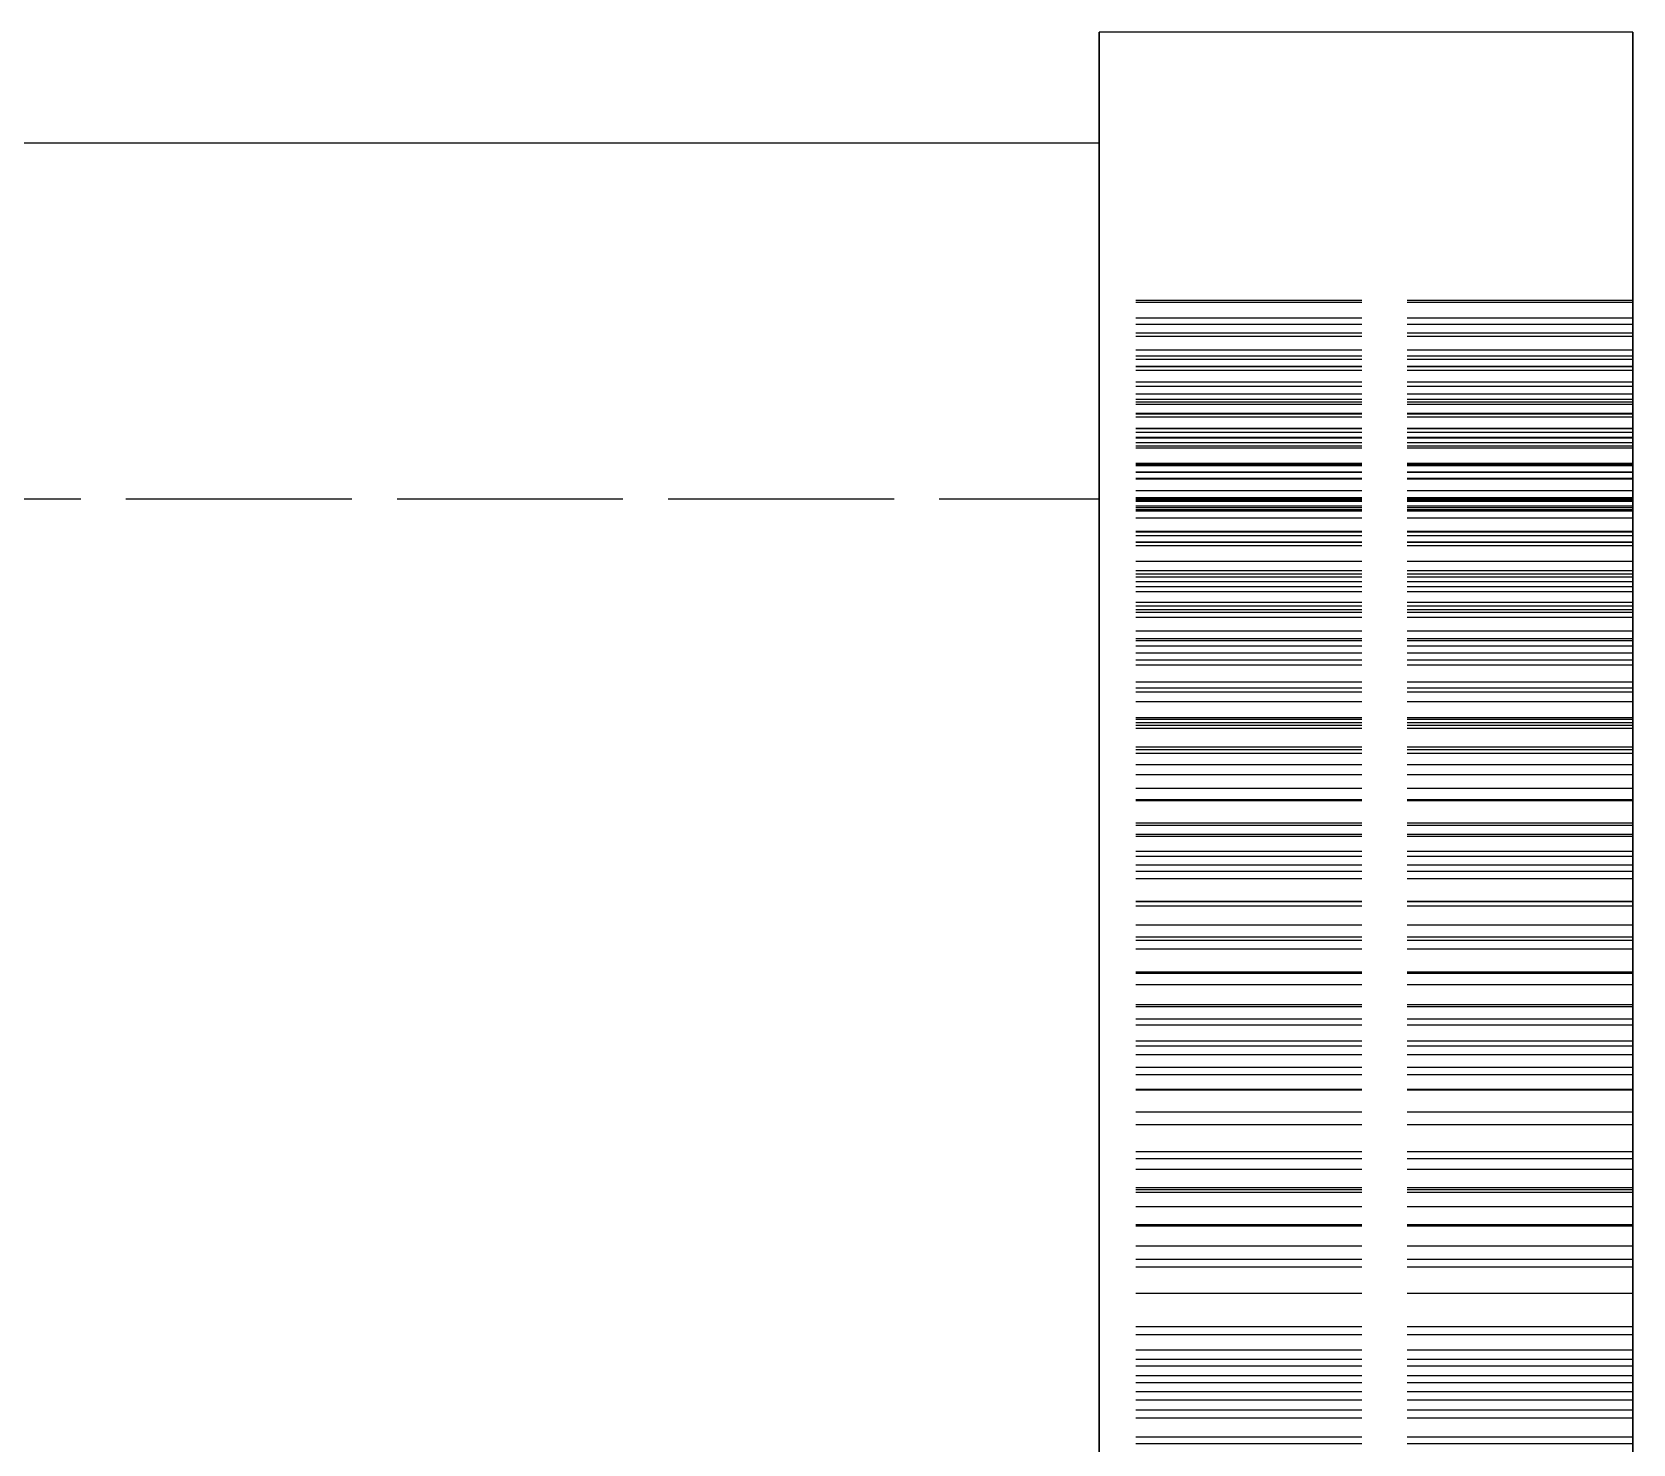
# Model space of a CAD drawing. Header units: millimetres. Extents: x -13 to 272, y -50 to 160.
# Drawn here: x 131.38 to 140.38, y 33.08 to 41.02 of the extents above; entities that cross this region are included whole.
import ezdxf

# ---------------------------------------------------------------- set-up
doc = ezdxf.new("R2010")
doc.units = ezdxf.units.MM
doc.linetypes.add('DASHED', pattern=[1.524, 1.27, -0.254])
doc.layers.add('HIDDEN', color=8, linetype='DASHED')
doc.layers.add('VISIBLE', color=7, linetype='CONTINUOUS')

msp = doc.modelspace()

# ---------------------------------------------------------------- linework, layer by layer
at = {"layer": 'HIDDEN'}
for points in [[(137.375, 41.02), (137.375, 40.23825), (137.375, 39.45651), (137.375, 38.67476), (137.375, 37.89302), (137.375, 37.11127), (137.375, 36.32952), (137.375, 35.54778), (137.375, 34.76603), (137.375, 33.98429), (137.375, 33.20254), (137.375, 32.42079), (137.375, 31.63905), (137.375, 30.8573), (137.375, 30.07556), (137.375, 29.29381), (137.375, 28.51206), (137.375, 27.73032), (137.375, 26.94857), (137.375, 26.16683), (137.375, 25.38508), (137.375, 24.60333)], [(140.375, 41.02), (140.375, 40.23825), (140.375, 39.45651), (140.375, 38.67476), (140.375, 37.89302), (140.375, 37.11127), (140.375, 36.32952), (140.375, 35.54778), (140.375, 34.76603), (140.375, 33.98429), (140.375, 33.20254), (140.375, 32.42079), (140.375, 31.63905), (140.375, 30.8573), (140.375, 30.07556), (140.375, 29.29381), (140.375, 28.51206), (140.375, 27.73032), (140.375, 26.94857), (140.375, 26.16683), (140.375, 25.38508), (140.375, 24.60333)], [(137.375, 32.77595), (137.375, 33.1569), (137.375, 33.53786), (137.375, 33.91881), (137.375, 34.29976), (137.375, 34.68071), (137.375, 35.06167), (137.375, 35.44262), (137.375, 35.82357), (137.375, 36.20452), (137.375, 36.58548), (137.375, 36.96643), (137.375, 37.34738), (137.375, 37.72833), (137.375, 38.10929), (137.375, 38.49024), (137.375, 38.87119), (137.375, 39.25214), (137.375, 39.6331), (137.375, 40.01405), (137.375, 40.395)], [(137.375, 40.395), (137.375, 39.6331), (137.375, 38.87119), (137.375, 38.10929), (137.375, 37.34738), (137.375, 36.58548), (137.375, 35.82357), (137.375, 35.06167), (137.375, 34.29976), (137.375, 33.53786), (137.375, 32.77595), (137.375, 32.01405), (137.375, 31.25214), (137.375, 30.49024), (137.375, 29.72833), (137.375, 28.96643), (137.375, 28.20452), (137.375, 27.44262), (137.375, 26.68071), (137.375, 25.91881), (137.375, 25.1569)], [(137.375, 39.49923), (137.375, 39.51131)], [(137.375, 39.51131), (137.375, 39.32595)], [(137.375, 39.32595), (137.375, 39.51131)], [(137.375, 39.51131), (137.375, 39.49923)], [(140.375, 39.51131), (137.375, 39.51131)], [(140.375, 39.51131), (137.375, 39.51131)], [(140.375, 39.49923), (140.375, 39.51131)], [(140.375, 39.51131), (140.375, 39.32595)], [(140.375, 39.32595), (140.375, 39.51131)], [(140.375, 39.51131), (140.375, 39.49923)], [(137.375, 39.30834), (137.375, 39.49923)], [(137.375, 39.49923), (137.375, 39.30834)], [(140.375, 39.49923), (137.375, 39.49923)], [(140.375, 39.49923), (137.375, 39.49923)], [(140.375, 39.30834), (140.375, 39.49923)], [(140.375, 39.49923), (140.375, 39.30834)], [(137.375, 39.37459), (137.375, 39.41076)], [(137.375, 39.41076), (137.375, 39.23184)], [(137.375, 39.23184), (137.375, 39.41076)], [(137.375, 39.41076), (137.375, 39.37459)], [(140.375, 39.41076), (137.375, 39.41076)], [(140.375, 39.41076), (137.375, 39.41076)], [(137.375, 39.17909), (137.375, 39.37459)], [(137.375, 39.37459), (137.375, 39.17909)], [(140.375, 39.37459), (137.375, 39.37459)], [(140.375, 39.37459), (137.375, 39.37459)], [(140.375, 39.37459), (140.375, 39.41076)], [(140.375, 39.41076), (140.375, 39.23184)], [(140.375, 39.23184), (140.375, 39.41076)], [(140.375, 39.41076), (140.375, 39.37459)], [(140.375, 39.17909), (140.375, 39.37459)], [(140.375, 39.37459), (140.375, 39.17909)], [(137.375, 39.32595), (137.375, 39.1402)], [(137.375, 39.1402), (137.375, 39.32595)], [(140.375, 39.32595), (137.375, 39.32595)], [(140.375, 39.32595), (137.375, 39.32595)], [(137.375, 39.1174), (137.375, 39.30834)], [(137.375, 39.30834), (137.375, 39.1174)], [(140.375, 39.30834), (137.375, 39.30834)], [(140.375, 39.30834), (137.375, 39.30834)], [(140.375, 39.32595), (140.375, 39.1402)], [(140.375, 39.1402), (140.375, 39.32595)], [(140.375, 39.1174), (140.375, 39.30834)], [(140.375, 39.30834), (140.375, 39.1174)], [(137.375, 39.23184), (137.375, 39.05218)], [(137.375, 39.05218), (137.375, 39.23184)], [(140.375, 39.23184), (137.375, 39.23184)], [(140.375, 39.23184), (137.375, 39.23184)], [(137.375, 39.13799), (137.375, 39.19809)], [(137.375, 39.19809), (137.375, 39.02647)], [(137.375, 39.02647), (137.375, 39.19809)], [(137.375, 39.19809), (137.375, 39.13799)], [(140.375, 39.19809), (137.375, 39.19809)], [(140.375, 39.19809), (137.375, 39.19809)], [(137.375, 38.9839), (137.375, 39.17909)], [(137.375, 39.17909), (137.375, 38.9839)], [(140.375, 39.17909), (137.375, 39.17909)], [(140.375, 39.17909), (137.375, 39.17909)], [(140.375, 39.23184), (140.375, 39.05218)], [(140.375, 39.05218), (140.375, 39.23184)], [(140.375, 39.13799), (140.375, 39.19809)], [(140.375, 39.19809), (140.375, 39.02647)], [(140.375, 39.02647), (140.375, 39.19809)], [(140.375, 39.19809), (140.375, 39.13799)], [(140.375, 38.9839), (140.375, 39.17909)], [(140.375, 39.17909), (140.375, 38.9839)], [(137.375, 39.1402), (137.375, 38.9541)], [(137.375, 38.9541), (137.375, 39.1402)], [(140.375, 39.1402), (137.375, 39.1402)], [(140.375, 39.1402), (137.375, 39.1402)], [(137.375, 38.93885), (137.375, 39.13799)], [(137.375, 39.13799), (137.375, 38.93885)], [(140.375, 39.13799), (137.375, 39.13799)], [(140.375, 39.13799), (137.375, 39.13799)], [(137.375, 38.92647), (137.375, 39.1174)], [(137.375, 39.1174), (137.375, 38.92647)], [(140.375, 39.1174), (137.375, 39.1174)], [(140.375, 39.1174), (137.375, 39.1174)], [(140.375, 39.1402), (140.375, 38.9541)], [(140.375, 38.9541), (140.375, 39.1402)], [(140.375, 38.93885), (140.375, 39.13799)], [(140.375, 39.13799), (140.375, 38.93885)], [(140.375, 38.92647), (140.375, 39.1174)], [(140.375, 39.1174), (140.375, 38.92647)], [(137.375, 39.05218), (137.375, 38.87182)], [(137.375, 38.87182), (137.375, 39.05218)], [(140.375, 39.05218), (137.375, 39.05218)], [(140.375, 39.05218), (137.375, 39.05218)], [(137.375, 39.02647), (137.375, 38.85378)], [(137.375, 38.85378), (137.375, 39.02647)], [(140.375, 39.02647), (137.375, 39.02647)], [(140.375, 39.02647), (137.375, 39.02647)], [(137.375, 38.78908), (137.375, 38.9839)], [(137.375, 38.9839), (137.375, 38.78908)], [(140.375, 38.9839), (137.375, 38.9839)], [(140.375, 38.9839), (137.375, 38.9839)], [(140.375, 39.05218), (140.375, 38.87182)], [(140.375, 38.87182), (140.375, 39.05218)], [(140.375, 39.02647), (140.375, 38.85378)], [(140.375, 38.85378), (140.375, 39.02647)], [(140.375, 38.78908), (140.375, 38.9839)], [(140.375, 38.9839), (140.375, 38.78908)], [(137.375, 38.9541), (137.375, 38.76769)], [(137.375, 38.76769), (137.375, 38.9541)], [(140.375, 38.9541), (137.375, 38.9541)], [(140.375, 38.9541), (137.375, 38.9541)], [(137.375, 38.74035), (137.375, 38.93885)], [(137.375, 38.93885), (137.375, 38.74035)], [(140.375, 38.93885), (137.375, 38.93885)], [(140.375, 38.93885), (137.375, 38.93885)], [(137.375, 38.73561), (137.375, 38.92647)], [(137.375, 38.92647), (137.375, 38.73561)], [(140.375, 38.92647), (137.375, 38.92647)], [(140.375, 38.92647), (137.375, 38.92647)], [(140.375, 38.9541), (140.375, 38.76769)], [(140.375, 38.76769), (140.375, 38.9541)], [(140.375, 38.74035), (140.375, 38.93885)], [(140.375, 38.93885), (140.375, 38.74035)], [(140.375, 38.73561), (140.375, 38.92647)], [(140.375, 38.92647), (140.375, 38.73561)], [(137.375, 38.79059), (137.375, 38.87433)], [(137.375, 38.87433), (137.375, 38.71085)], [(137.375, 38.71085), (137.375, 38.87433)], [(137.375, 38.87433), (137.375, 38.79059)], [(140.375, 38.87433), (137.375, 38.87433)], [(140.375, 38.87433), (137.375, 38.87433)], [(137.375, 38.87182), (137.375, 38.69078)], [(137.375, 38.69078), (137.375, 38.87182)], [(140.375, 38.87182), (137.375, 38.87182)], [(140.375, 38.87182), (137.375, 38.87182)], [(137.375, 38.85378), (137.375, 38.68003)], [(137.375, 38.68003), (137.375, 38.85378)], [(140.375, 38.85378), (137.375, 38.85378)], [(140.375, 38.85378), (137.375, 38.85378)], [(137.375, 38.58877), (137.375, 38.79059)], [(137.375, 38.79059), (137.375, 38.58877)], [(140.375, 38.79059), (137.375, 38.79059)], [(140.375, 38.79059), (137.375, 38.79059)], [(140.375, 38.79059), (140.375, 38.87433)], [(140.375, 38.87433), (140.375, 38.71085)], [(140.375, 38.71085), (140.375, 38.87433)], [(140.375, 38.87433), (140.375, 38.79059)], [(140.375, 38.87182), (140.375, 38.69078)], [(140.375, 38.69078), (140.375, 38.87182)], [(140.375, 38.85378), (140.375, 38.68003)], [(140.375, 38.68003), (140.375, 38.85378)], [(140.375, 38.58877), (140.375, 38.79059)], [(140.375, 38.79059), (140.375, 38.58877)], [(137.375, 38.59469), (137.375, 38.78908)], [(137.375, 38.78908), (137.375, 38.59469)], [(140.375, 38.78908), (137.375, 38.78908)], [(140.375, 38.78908), (137.375, 38.78908)], [(137.375, 38.76769), (137.375, 38.58102)], [(137.375, 38.58102), (137.375, 38.76769)], [(140.375, 38.76769), (137.375, 38.76769)], [(140.375, 38.76769), (137.375, 38.76769)], [(137.375, 38.54258), (137.375, 38.74035)], [(137.375, 38.74035), (137.375, 38.54258)], [(140.375, 38.74035), (137.375, 38.74035)], [(140.375, 38.74035), (137.375, 38.74035)], [(137.375, 38.54487), (137.375, 38.73561)], [(137.375, 38.73561), (137.375, 38.54487)], [(140.375, 38.73561), (137.375, 38.73561)], [(140.375, 38.73561), (137.375, 38.73561)], [(137.375, 38.71085), (137.375, 38.54597)], [(137.375, 38.54597), (137.375, 38.71085)], [(140.375, 38.71085), (137.375, 38.71085)], [(140.375, 38.71085), (137.375, 38.71085)], [(140.375, 38.59469), (140.375, 38.78908)], [(140.375, 38.78908), (140.375, 38.59469)], [(140.375, 38.76769), (140.375, 38.58102)], [(140.375, 38.58102), (140.375, 38.76769)], [(140.375, 38.54258), (140.375, 38.74035)], [(140.375, 38.74035), (140.375, 38.54258)], [(140.375, 38.54487), (140.375, 38.73561)], [(140.375, 38.73561), (140.375, 38.54487)], [(140.375, 38.71085), (140.375, 38.54597)], [(140.375, 38.54597), (140.375, 38.71085)], [(137.375, 38.69078), (137.375, 38.50907)], [(137.375, 38.50907), (137.375, 38.69078)], [(140.375, 38.69078), (137.375, 38.69078)], [(140.375, 38.69078), (137.375, 38.69078)], [(137.375, 38.68003), (137.375, 38.50524)], [(137.375, 38.50524), (137.375, 38.68003)], [(140.375, 38.68003), (137.375, 38.68003)], [(140.375, 38.68003), (137.375, 38.68003)], [(140.375, 38.69078), (140.375, 38.50907)], [(140.375, 38.50907), (140.375, 38.69078)], [(140.375, 38.68003), (140.375, 38.50524)], [(140.375, 38.50524), (140.375, 38.68003)], [(137.375, 38.40082), (137.375, 38.59469)], [(137.375, 38.59469), (137.375, 38.40082)], [(140.375, 38.59469), (137.375, 38.59469)], [(140.375, 38.59469), (137.375, 38.59469)], [(137.375, 38.38794), (137.375, 38.58877)], [(137.375, 38.58877), (137.375, 38.38794)], [(140.375, 38.58877), (137.375, 38.58877)], [(140.375, 38.58877), (137.375, 38.58877)], [(137.375, 38.58102), (137.375, 38.39411)], [(137.375, 38.39411), (137.375, 38.58102)], [(140.375, 38.58102), (137.375, 38.58102)], [(140.375, 38.58102), (137.375, 38.58102)], [(137.375, 38.54597), (137.375, 38.37968)], [(137.375, 38.37968), (137.375, 38.54597)], [(140.375, 38.54597), (137.375, 38.54597)], [(140.375, 38.54597), (137.375, 38.54597)], [(137.375, 38.35432), (137.375, 38.54487)], [(137.375, 38.54487), (137.375, 38.35432)], [(140.375, 38.54487), (137.375, 38.54487)], [(140.375, 38.54487), (137.375, 38.54487)], [(137.375, 38.34561), (137.375, 38.54258)], [(137.375, 38.54258), (137.375, 38.34561)], [(140.375, 38.54258), (137.375, 38.54258)], [(140.375, 38.54258), (137.375, 38.54258)], [(140.375, 38.40082), (140.375, 38.59469)], [(140.375, 38.59469), (140.375, 38.40082)], [(140.375, 38.38794), (140.375, 38.58877)], [(140.375, 38.58877), (140.375, 38.38794)], [(140.375, 38.58102), (140.375, 38.39411)], [(140.375, 38.39411), (140.375, 38.58102)], [(140.375, 38.54597), (140.375, 38.37968)], [(140.375, 38.37968), (140.375, 38.54597)], [(140.375, 38.35432), (140.375, 38.54487)], [(140.375, 38.54487), (140.375, 38.35432)], [(140.375, 38.34561), (140.375, 38.54258)], [(140.375, 38.54258), (140.375, 38.34561)], [(137.375, 38.50907), (137.375, 38.32672)], [(137.375, 38.32672), (137.375, 38.50907)], [(140.375, 38.50907), (137.375, 38.50907)], [(140.375, 38.50907), (137.375, 38.50907)], [(137.375, 38.50524), (137.375, 38.32939)], [(137.375, 38.32939), (137.375, 38.50524)], [(140.375, 38.50524), (137.375, 38.50524)], [(140.375, 38.50524), (137.375, 38.50524)], [(137.375, 38.33409), (137.375, 38.44104)], [(137.375, 38.44104), (137.375, 38.2865)], [(137.375, 38.2865), (137.375, 38.44104)], [(137.375, 38.44104), (137.375, 38.33409)], [(140.375, 38.44104), (137.375, 38.44104)], [(140.375, 38.44104), (137.375, 38.44104)], [(140.375, 38.50907), (140.375, 38.32672)], [(140.375, 38.32672), (140.375, 38.50907)], [(140.375, 38.50524), (140.375, 38.32939)], [(140.375, 38.32939), (140.375, 38.50524)], [(140.375, 38.33409), (140.375, 38.44104)], [(140.375, 38.44104), (140.375, 38.2865)], [(140.375, 38.2865), (140.375, 38.44104)], [(140.375, 38.44104), (140.375, 38.33409)], [(98.375, 38.395), (137.375, 38.395)], [(137.375, 38.20755), (137.375, 38.40082)], [(137.375, 38.40082), (137.375, 38.20755)], [(140.375, 38.40082), (137.375, 38.40082)], [(140.375, 38.40082), (137.375, 38.40082)], [(137.375, 32.8077), (137.375, 33.1569), (137.375, 33.50611), (137.375, 33.85532), (137.375, 34.20452), (137.375, 34.55373), (137.375, 34.90294), (137.375, 35.25214), (137.375, 35.60135), (137.375, 35.95056), (137.375, 36.29976), (137.375, 36.64897), (137.375, 36.99817), (137.375, 37.34738), (137.375, 37.69659), (137.375, 38.04579), (137.375, 38.395)], [(137.375, 38.395), (137.375, 37.69659), (137.375, 36.99817), (137.375, 36.29976), (137.375, 35.60135), (137.375, 34.90294), (137.375, 34.20452), (137.375, 33.50611), (137.375, 32.8077), (137.375, 32.10929), (137.375, 31.41087), (137.375, 30.71246), (137.375, 30.01405), (137.375, 29.31563), (137.375, 28.61722), (137.375, 27.91881), (137.375, 27.2204), (137.375, 26.52198), (137.375, 25.82357), (137.375, 25.12516)], [(140.375, 38.39411), (137.375, 38.39411)], [(140.375, 38.39411), (137.375, 38.39411)], [(137.375, 38.18818), (137.375, 38.38794)], [(137.375, 38.38794), (137.375, 38.18818)], [(140.375, 38.38794), (137.375, 38.38794)], [(140.375, 38.38794), (137.375, 38.38794)], [(137.375, 38.37968), (137.375, 38.21198)], [(137.375, 38.21198), (137.375, 38.37968)], [(140.375, 38.37968), (137.375, 38.37968)], [(140.375, 38.37968), (137.375, 38.37968)], [(137.375, 38.32672), (137.375, 38.35432)], [(137.375, 38.35432), (137.375, 38.32672)], [(140.375, 38.35432), (137.375, 38.35432)], [(140.375, 38.35432), (137.375, 38.35432)], [(137.375, 38.14955), (137.375, 38.34561)], [(137.375, 38.34561), (137.375, 38.14955)], [(140.375, 38.34561), (137.375, 38.34561)], [(140.375, 38.34561), (137.375, 38.34561)], [(140.375, 38.20755), (140.375, 38.40082)], [(140.375, 38.40082), (140.375, 38.20755)], [(140.375, 38.18818), (140.375, 38.38794)], [(140.375, 38.38794), (140.375, 38.18818)], [(140.375, 38.37968), (140.375, 38.21198)], [(140.375, 38.21198), (140.375, 38.37968)], [(140.375, 38.32672), (140.375, 38.35432)], [(140.375, 38.35432), (140.375, 38.32672)], [(140.375, 38.14955), (140.375, 38.34561)], [(140.375, 38.34561), (140.375, 38.14955)], [(137.375, 38.13057), (137.375, 38.33409)], [(137.375, 38.33409), (137.375, 38.13057)], [(140.375, 38.33409), (137.375, 38.33409)], [(140.375, 38.33409), (137.375, 38.33409)], [(137.375, 38.32939), (137.375, 38.15248)], [(137.375, 38.15248), (137.375, 38.32939)], [(140.375, 38.32939), (137.375, 38.32939)], [(140.375, 38.32939), (137.375, 38.32939)], [(140.375, 38.32672), (137.375, 38.32672)], [(140.375, 38.32672), (137.375, 38.32672)], [(137.375, 38.2865), (137.375, 38.13023)], [(137.375, 38.13023), (137.375, 38.2865)], [(140.375, 38.2865), (137.375, 38.2865)], [(140.375, 38.2865), (137.375, 38.2865)], [(140.375, 38.13057), (140.375, 38.33409)], [(140.375, 38.33409), (140.375, 38.13057)], [(140.375, 38.32939), (140.375, 38.15248)], [(140.375, 38.15248), (140.375, 38.32939)], [(140.375, 38.2865), (140.375, 38.13023)], [(140.375, 38.13023), (140.375, 38.2865)], [(137.375, 38.21198), (137.375, 38.04284)], [(137.375, 38.04284), (137.375, 38.21198)], [(140.375, 38.21198), (137.375, 38.21198)], [(140.375, 38.21198), (137.375, 38.21198)], [(137.375, 38.15248), (137.375, 38.20755)], [(137.375, 38.20755), (137.375, 38.15248)], [(140.375, 38.20755), (137.375, 38.20755)], [(140.375, 38.20755), (137.375, 38.20755)], [(137.375, 37.98959), (137.375, 38.18818)], [(137.375, 38.18818), (137.375, 37.98959)], [(140.375, 38.18818), (137.375, 38.18818)], [(140.375, 38.18818), (137.375, 38.18818)], [(140.375, 38.21198), (140.375, 38.04284)], [(140.375, 38.04284), (140.375, 38.21198)], [(140.375, 38.15248), (140.375, 38.20755)], [(140.375, 38.20755), (140.375, 38.15248)], [(140.375, 37.98959), (140.375, 38.18818)], [(140.375, 38.18818), (140.375, 37.98959)], [(140.375, 38.15248), (137.375, 38.15248)], [(140.375, 38.15248), (137.375, 38.15248)], [(137.375, 37.95452), (137.375, 38.14955)], [(137.375, 38.14955), (137.375, 37.95452)], [(140.375, 38.14955), (137.375, 38.14955)], [(140.375, 38.14955), (137.375, 38.14955)], [(137.375, 37.92838), (137.375, 38.13057)], [(137.375, 38.13057), (137.375, 37.92838)], [(140.375, 38.13057), (137.375, 38.13057)], [(140.375, 38.13057), (137.375, 38.13057)], [(137.375, 38.13023), (137.375, 37.97222)], [(137.375, 37.97222), (137.375, 38.13023)], [(140.375, 38.13023), (137.375, 38.13023)], [(140.375, 38.13023), (137.375, 38.13023)], [(140.375, 37.95452), (140.375, 38.14955)], [(140.375, 38.14955), (140.375, 37.95452)], [(140.375, 37.92838), (140.375, 38.13057)], [(140.375, 38.13057), (140.375, 37.92838)], [(140.375, 38.13023), (140.375, 37.97222)], [(140.375, 37.97222), (140.375, 38.13023)], [(137.375, 38.04284), (137.375, 37.87224)], [(137.375, 37.87224), (137.375, 38.04284)], [(140.375, 38.04284), (137.375, 38.04284)], [(140.375, 38.04284), (137.375, 38.04284)], [(137.375, 37.7923), (137.375, 37.98959)], [(137.375, 37.98959), (137.375, 37.7923)], [(140.375, 37.98959), (137.375, 37.98959)], [(140.375, 37.98959), (137.375, 37.98959)], [(140.375, 38.04284), (140.375, 37.87224)], [(140.375, 37.87224), (140.375, 38.04284)], [(140.375, 37.7923), (140.375, 37.98959)], [(140.375, 37.98959), (140.375, 37.7923)], [(137.375, 37.97222), (137.375, 37.81243)], [(137.375, 37.81243), (137.375, 37.97222)], [(140.375, 37.97222), (137.375, 37.97222)], [(140.375, 37.97222), (137.375, 37.97222)], [(137.375, 37.87224), (137.375, 37.95452)], [(137.375, 37.95452), (137.375, 37.87224)], [(140.375, 37.95452), (137.375, 37.95452)], [(140.375, 37.95452), (137.375, 37.95452)], [(137.375, 37.7276), (137.375, 37.92838)], [(137.375, 37.92838), (137.375, 37.7276)], [(140.375, 37.92838), (137.375, 37.92838)], [(140.375, 37.92838), (137.375, 37.92838)], [(137.375, 37.7707), (137.375, 37.90035)], [(137.375, 37.90035), (137.375, 37.75551)], [(137.375, 37.75551), (137.375, 37.90035)], [(137.375, 37.90035), (137.375, 37.7707)], [(140.375, 37.90035), (137.375, 37.90035)], [(140.375, 37.90035), (137.375, 37.90035)], [(140.375, 37.97222), (140.375, 37.81243)], [(140.375, 37.81243), (140.375, 37.97222)], [(140.375, 37.87224), (140.375, 37.95452)], [(140.375, 37.95452), (140.375, 37.87224)], [(140.375, 37.7276), (140.375, 37.92838)], [(140.375, 37.92838), (140.375, 37.7276)], [(140.375, 37.7707), (140.375, 37.90035)], [(140.375, 37.90035), (140.375, 37.75551)], [(140.375, 37.75551), (140.375, 37.90035)], [(140.375, 37.90035), (140.375, 37.7707)], [(140.375, 37.87224), (137.375, 37.87224)], [(140.375, 37.87224), (137.375, 37.87224)], [(137.375, 37.81243), (137.375, 37.65083)], [(137.375, 37.65083), (137.375, 37.81243)], [(140.375, 37.81243), (137.375, 37.81243)], [(140.375, 37.81243), (137.375, 37.81243)], [(140.375, 37.81243), (140.375, 37.65083)], [(140.375, 37.65083), (140.375, 37.81243)], [(137.375, 37.59644), (137.375, 37.7923)], [(137.375, 37.7923), (137.375, 37.59644)], [(140.375, 37.7923), (137.375, 37.7923)], [(140.375, 37.7923), (137.375, 37.7923)], [(137.375, 37.56648), (137.375, 37.7707)], [(137.375, 37.7707), (137.375, 37.56648)], [(140.375, 37.7707), (137.375, 37.7707)], [(140.375, 37.7707), (137.375, 37.7707)], [(137.375, 37.75551), (137.375, 37.60861)], [(137.375, 37.60861), (137.375, 37.75551)], [(140.375, 37.75551), (137.375, 37.75551)], [(140.375, 37.75551), (137.375, 37.75551)], [(137.375, 37.52837), (137.375, 37.7276)], [(137.375, 37.7276), (137.375, 37.52837)], [(140.375, 37.7276), (137.375, 37.7276)], [(140.375, 37.7276), (137.375, 37.7276)], [(140.375, 37.59644), (140.375, 37.7923)], [(140.375, 37.7923), (140.375, 37.59644)], [(140.375, 37.56648), (140.375, 37.7707)], [(140.375, 37.7707), (140.375, 37.56648)], [(140.375, 37.75551), (140.375, 37.60861)], [(140.375, 37.60861), (140.375, 37.75551)], [(140.375, 37.52837), (140.375, 37.7276)], [(140.375, 37.7276), (140.375, 37.52837)], [(137.375, 37.65083), (137.375, 37.48736)], [(137.375, 37.48736), (137.375, 37.65083)], [(140.375, 37.65083), (137.375, 37.65083)], [(140.375, 37.65083), (137.375, 37.65083)], [(140.375, 37.65083), (140.375, 37.48736)], [(140.375, 37.48736), (140.375, 37.65083)], [(137.375, 37.60861), (137.375, 37.45963)], [(137.375, 37.45963), (137.375, 37.60861)], [(140.375, 37.60861), (137.375, 37.60861)], [(140.375, 37.60861), (137.375, 37.60861)], [(137.375, 37.48736), (137.375, 37.59644)], [(137.375, 37.59644), (137.375, 37.48736)], [(140.375, 37.59644), (137.375, 37.59644)], [(140.375, 37.59644), (137.375, 37.59644)], [(137.375, 37.36391), (137.375, 37.56648)], [(137.375, 37.56648), (137.375, 37.36391)], [(140.375, 37.56648), (137.375, 37.56648)], [(140.375, 37.56648), (137.375, 37.56648)], [(140.375, 37.60861), (140.375, 37.45963)], [(140.375, 37.45963), (140.375, 37.60861)], [(140.375, 37.48736), (140.375, 37.59644)], [(140.375, 37.59644), (140.375, 37.48736)], [(140.375, 37.36391), (140.375, 37.56648)], [(140.375, 37.56648), (140.375, 37.36391)], [(137.375, 37.3308), (137.375, 37.52837)], [(137.375, 37.52837), (137.375, 37.3308)], [(140.375, 37.52837), (137.375, 37.52837)], [(140.375, 37.52837), (137.375, 37.52837)], [(140.375, 37.48736), (137.375, 37.48736)], [(140.375, 37.48736), (137.375, 37.48736)], [(137.375, 37.45963), (137.375, 37.30854)], [(137.375, 37.30854), (137.375, 37.45963)], [(140.375, 37.45963), (137.375, 37.45963)], [(140.375, 37.45963), (137.375, 37.45963)], [(140.375, 37.3308), (140.375, 37.52837)], [(140.375, 37.52837), (140.375, 37.3308)], [(140.375, 37.45963), (140.375, 37.30854)], [(140.375, 37.30854), (140.375, 37.45963)], [(137.375, 37.1631), (137.375, 37.36391)], [(137.375, 37.36391), (137.375, 37.1631)], [(140.375, 37.36391), (137.375, 37.36391)], [(140.375, 37.36391), (137.375, 37.36391)], [(140.375, 37.1631), (140.375, 37.36391)], [(140.375, 37.36391), (140.375, 37.1631)], [(137.375, 37.13508), (137.375, 37.3308)], [(137.375, 37.3308), (137.375, 37.13508)], [(140.375, 37.3308), (137.375, 37.3308)], [(140.375, 37.3308), (137.375, 37.3308)], [(137.375, 37.30854), (137.375, 37.15527)], [(137.375, 37.15527), (137.375, 37.30854)], [(140.375, 37.30854), (137.375, 37.30854)], [(140.375, 37.30854), (137.375, 37.30854)], [(140.375, 37.13508), (140.375, 37.3308)], [(140.375, 37.3308), (140.375, 37.13508)], [(140.375, 37.30854), (140.375, 37.15527)], [(140.375, 37.15527), (140.375, 37.30854)], [(137.375, 37.10317), (137.375, 37.25489)], [(137.375, 37.25489), (137.375, 37.12044)], [(137.375, 37.12044), (137.375, 37.25489)], [(137.375, 37.25489), (137.375, 37.10317)], [(140.375, 37.25489), (137.375, 37.25489)], [(140.375, 37.25489), (137.375, 37.25489)], [(140.375, 37.10317), (140.375, 37.25489)], [(140.375, 37.25489), (140.375, 37.12044)], [(140.375, 37.12044), (140.375, 37.25489)], [(140.375, 37.25489), (140.375, 37.10317)], [(137.375, 36.96418), (137.375, 37.1631)], [(137.375, 37.1631), (137.375, 36.96418)], [(140.375, 37.1631), (137.375, 37.1631)], [(140.375, 37.1631), (137.375, 37.1631)], [(137.375, 37.15527), (137.375, 36.99973)], [(137.375, 36.99973), (137.375, 37.15527)], [(140.375, 37.15527), (137.375, 37.15527)], [(140.375, 37.15527), (137.375, 37.15527)], [(137.375, 36.99973), (137.375, 37.13508)], [(137.375, 37.13508), (137.375, 36.99973)], [(140.375, 37.13508), (137.375, 37.13508)], [(140.375, 37.13508), (137.375, 37.13508)], [(137.375, 37.12044), (137.375, 36.98363)], [(137.375, 36.98363), (137.375, 37.12044)], [(140.375, 37.12044), (137.375, 37.12044)], [(140.375, 37.12044), (137.375, 37.12044)], [(137.375, 36.89924), (137.375, 37.10317)], [(137.375, 37.10317), (137.375, 36.89924)], [(140.375, 37.10317), (137.375, 37.10317)], [(140.375, 37.10317), (137.375, 37.10317)], [(140.375, 36.96418), (140.375, 37.1631)], [(140.375, 37.1631), (140.375, 36.96418)], [(140.375, 37.15527), (140.375, 36.99973)], [(140.375, 36.99973), (140.375, 37.15527)], [(140.375, 36.99973), (140.375, 37.13508)], [(140.375, 37.13508), (140.375, 36.99973)], [(140.375, 37.12044), (140.375, 36.98363)], [(140.375, 36.98363), (140.375, 37.12044)], [(140.375, 36.89924), (140.375, 37.10317)], [(140.375, 37.10317), (140.375, 36.89924)], [(140.375, 36.99973), (137.375, 36.99973)], [(140.375, 36.99973), (137.375, 36.99973)], [(137.375, 36.98363), (137.375, 36.84442)], [(137.375, 36.84442), (137.375, 36.98363)], [(140.375, 36.98363), (137.375, 36.98363)], [(140.375, 36.98363), (137.375, 36.98363)], [(137.375, 36.76731), (137.375, 36.96418)], [(137.375, 36.96418), (137.375, 36.76731)], [(140.375, 36.96418), (137.375, 36.96418)], [(140.375, 36.96418), (137.375, 36.96418)], [(140.375, 36.98363), (140.375, 36.84442)], [(140.375, 36.84442), (140.375, 36.98363)], [(140.375, 36.76731), (140.375, 36.96418)], [(140.375, 36.96418), (140.375, 36.76731)], [(137.375, 36.69728), (137.375, 36.89924)], [(137.375, 36.89924), (137.375, 36.69728)], [(140.375, 36.89924), (137.375, 36.89924)], [(140.375, 36.89924), (137.375, 36.89924)], [(137.375, 36.84442), (137.375, 36.70276)], [(137.375, 36.70276), (137.375, 36.84442)], [(140.375, 36.84442), (137.375, 36.84442)], [(140.375, 36.84442), (137.375, 36.84442)], [(140.375, 36.69728), (140.375, 36.89924)], [(140.375, 36.89924), (140.375, 36.69728)], [(140.375, 36.84442), (140.375, 36.70276)], [(140.375, 36.70276), (140.375, 36.84442)], [(137.375, 36.57267), (137.375, 36.76731)], [(137.375, 36.76731), (137.375, 36.57267)], [(140.375, 36.76731), (137.375, 36.76731)], [(140.375, 36.76731), (137.375, 36.76731)], [(140.375, 36.57267), (140.375, 36.76731)], [(140.375, 36.76731), (140.375, 36.57267)], [(137.375, 36.70276), (137.375, 36.55856)], [(137.375, 36.55856), (137.375, 36.70276)], [(140.375, 36.70276), (137.375, 36.70276)], [(140.375, 36.70276), (137.375, 36.70276)], [(137.375, 36.49742), (137.375, 36.69728)], [(137.375, 36.69728), (137.375, 36.49742)], [(140.375, 36.69728), (137.375, 36.69728)], [(140.375, 36.69728), (137.375, 36.69728)], [(140.375, 36.70276), (140.375, 36.55856)], [(140.375, 36.55856), (140.375, 36.70276)], [(140.375, 36.49742), (140.375, 36.69728)], [(140.375, 36.69728), (140.375, 36.49742)], [(137.375, 36.41171), (137.375, 36.57267)], [(137.375, 36.57267), (137.375, 36.41171)], [(140.375, 36.57267), (137.375, 36.57267)], [(140.375, 36.57267), (137.375, 36.57267)], [(137.375, 36.55856), (137.375, 36.41171)], [(137.375, 36.41171), (137.375, 36.55856)], [(140.375, 36.55856), (137.375, 36.55856)], [(140.375, 36.55856), (137.375, 36.55856)], [(140.375, 36.41171), (140.375, 36.57267)], [(140.375, 36.57267), (140.375, 36.41171)], [(140.375, 36.55856), (140.375, 36.41171)], [(140.375, 36.41171), (140.375, 36.55856)], [(137.375, 36.33475), (137.375, 36.50781)], [(137.375, 36.50781), (137.375, 36.38441)], [(137.375, 36.38441), (137.375, 36.50781)], [(137.375, 36.50781), (137.375, 36.33475)], [(140.375, 36.50781), (137.375, 36.50781)], [(140.375, 36.50781), (137.375, 36.50781)], [(137.375, 36.29979), (137.375, 36.49742)], [(137.375, 36.49742), (137.375, 36.29979)], [(140.375, 36.49742), (137.375, 36.49742)], [(140.375, 36.49742), (137.375, 36.49742)], [(140.375, 36.33475), (140.375, 36.50781)], [(140.375, 36.50781), (140.375, 36.38441)], [(140.375, 36.38441), (140.375, 36.50781)], [(140.375, 36.50781), (140.375, 36.33475)], [(140.375, 36.29979), (140.375, 36.49742)], [(140.375, 36.49742), (140.375, 36.29979)], [(140.375, 36.41171), (137.375, 36.41171)], [(140.375, 36.41171), (137.375, 36.41171)], [(137.375, 36.38441), (137.375, 36.25835)], [(137.375, 36.25835), (137.375, 36.38441)], [(140.375, 36.38441), (137.375, 36.38441)], [(140.375, 36.38441), (137.375, 36.38441)], [(140.375, 36.38441), (140.375, 36.25835)], [(140.375, 36.25835), (140.375, 36.38441)], [(137.375, 36.1321), (137.375, 36.33475)], [(137.375, 36.33475), (137.375, 36.1321)], [(140.375, 36.33475), (137.375, 36.33475)], [(140.375, 36.33475), (137.375, 36.33475)], [(137.375, 36.10456), (137.375, 36.29979)], [(137.375, 36.29979), (137.375, 36.10456)], [(140.375, 36.29979), (137.375, 36.29979)], [(140.375, 36.29979), (137.375, 36.29979)], [(140.375, 36.1321), (140.375, 36.33475)], [(140.375, 36.33475), (140.375, 36.1321)], [(140.375, 36.10456), (140.375, 36.29979)], [(140.375, 36.29979), (140.375, 36.10456)], [(137.375, 36.25835), (137.375, 36.12959)], [(137.375, 36.12959), (137.375, 36.25835)], [(140.375, 36.25835), (137.375, 36.25835)], [(140.375, 36.25835), (137.375, 36.25835)], [(140.375, 36.25835), (140.375, 36.12959)], [(140.375, 36.12959), (140.375, 36.25835)], [(137.375, 35.93174), (137.375, 36.1321)], [(137.375, 36.1321), (137.375, 35.93174)], [(140.375, 36.1321), (137.375, 36.1321)], [(140.375, 36.1321), (137.375, 36.1321)], [(137.375, 36.12959), (137.375, 35.99804)], [(137.375, 35.99804), (137.375, 36.12959)], [(140.375, 36.12959), (137.375, 36.12959)], [(140.375, 36.12959), (137.375, 36.12959)], [(137.375, 35.91195), (137.375, 36.10456)], [(137.375, 36.10456), (137.375, 35.91195)], [(140.375, 36.10456), (137.375, 36.10456)], [(140.375, 36.10456), (137.375, 36.10456)], [(140.375, 35.93174), (140.375, 36.1321)], [(140.375, 36.1321), (140.375, 35.93174)], [(140.375, 36.12959), (140.375, 35.99804)], [(140.375, 35.99804), (140.375, 36.12959)], [(140.375, 35.91195), (140.375, 36.10456)], [(140.375, 36.10456), (140.375, 35.91195)], [(137.375, 35.99804), (137.375, 35.86361)], [(137.375, 35.86361), (137.375, 35.99804)], [(140.375, 35.99804), (137.375, 35.99804)], [(140.375, 35.99804), (137.375, 35.99804)], [(137.375, 35.7338), (137.375, 35.93174)], [(137.375, 35.93174), (137.375, 35.7338)], [(140.375, 35.93174), (137.375, 35.93174)], [(140.375, 35.93174), (137.375, 35.93174)], [(137.375, 35.72617), (137.375, 35.91195)], [(137.375, 35.91195), (137.375, 35.72617)], [(140.375, 35.91195), (137.375, 35.91195)], [(140.375, 35.91195), (137.375, 35.91195)], [(140.375, 35.99804), (140.375, 35.86361)], [(140.375, 35.86361), (140.375, 35.99804)], [(140.375, 35.7338), (140.375, 35.93174)], [(140.375, 35.93174), (140.375, 35.7338)], [(140.375, 35.72617), (140.375, 35.91195)], [(140.375, 35.91195), (140.375, 35.72617)], [(137.375, 35.86361), (137.375, 35.72617)], [(137.375, 35.72617), (137.375, 35.86361)], [(140.375, 35.86361), (137.375, 35.86361)], [(140.375, 35.86361), (137.375, 35.86361)], [(140.375, 35.86361), (140.375, 35.72617)], [(140.375, 35.72617), (140.375, 35.86361)], [(137.375, 35.53842), (137.375, 35.7338)], [(137.375, 35.7338), (137.375, 35.53842)], [(140.375, 35.7338), (137.375, 35.7338)], [(140.375, 35.7338), (137.375, 35.7338)], [(140.375, 35.53842), (140.375, 35.7338)], [(140.375, 35.7338), (140.375, 35.53842)], [(140.375, 35.72617), (137.375, 35.72617)], [(140.375, 35.72617), (137.375, 35.72617)], [(137.375, 35.46918), (137.375, 35.66273)], [(137.375, 35.66273), (137.375, 35.55098)], [(137.375, 35.55098), (137.375, 35.66273)], [(137.375, 35.66273), (137.375, 35.46918)], [(140.375, 35.66273), (137.375, 35.66273)], [(140.375, 35.66273), (137.375, 35.66273)], [(140.375, 35.46918), (140.375, 35.66273)], [(140.375, 35.66273), (140.375, 35.55098)], [(140.375, 35.55098), (140.375, 35.66273)], [(140.375, 35.66273), (140.375, 35.46918)], [(137.375, 35.55098), (137.375, 35.4363)], [(137.375, 35.4363), (137.375, 35.55098)], [(140.375, 35.55098), (137.375, 35.55098)], [(140.375, 35.55098), (137.375, 35.55098)], [(140.375, 35.55098), (140.375, 35.4363)], [(140.375, 35.4363), (140.375, 35.55098)], [(137.375, 35.3458), (137.375, 35.53842)], [(137.375, 35.53842), (137.375, 35.3458)], [(140.375, 35.53842), (137.375, 35.53842)], [(140.375, 35.53842), (137.375, 35.53842)], [(137.375, 35.26881), (137.375, 35.46918)], [(137.375, 35.46918), (137.375, 35.26881)], [(140.375, 35.46918), (137.375, 35.46918)], [(140.375, 35.46918), (137.375, 35.46918)], [(140.375, 35.3458), (140.375, 35.53842)], [(140.375, 35.53842), (140.375, 35.3458)], [(140.375, 35.26881), (140.375, 35.46918)], [(140.375, 35.46918), (140.375, 35.26881)], [(137.375, 35.4363), (137.375, 35.31861)], [(137.375, 35.31861), (137.375, 35.4363)], [(140.375, 35.4363), (137.375, 35.4363)], [(140.375, 35.4363), (137.375, 35.4363)], [(140.375, 35.4363), (140.375, 35.31861)], [(140.375, 35.31861), (140.375, 35.4363)], [(137.375, 35.15616), (137.375, 35.3458)], [(137.375, 35.3458), (137.375, 35.15616)], [(140.375, 35.3458), (137.375, 35.3458)], [(140.375, 35.3458), (137.375, 35.3458)], [(137.375, 35.31861), (137.375, 35.19782)], [(137.375, 35.19782), (137.375, 35.31861)], [(140.375, 35.31861), (137.375, 35.31861)], [(140.375, 35.31861), (137.375, 35.31861)], [(140.375, 35.15616), (140.375, 35.3458)], [(140.375, 35.3458), (140.375, 35.15616)], [(140.375, 35.31861), (140.375, 35.19782)], [(140.375, 35.19782), (140.375, 35.31861)], [(137.375, 35.07102), (137.375, 35.26881)], [(137.375, 35.26881), (137.375, 35.07102)], [(140.375, 35.26881), (137.375, 35.26881)], [(140.375, 35.26881), (137.375, 35.26881)], [(137.375, 35.19782), (137.375, 35.07382)], [(137.375, 35.07382), (137.375, 35.19782)], [(140.375, 35.19782), (137.375, 35.19782)], [(140.375, 35.19782), (137.375, 35.19782)], [(140.375, 35.07102), (140.375, 35.26881)], [(140.375, 35.26881), (140.375, 35.07102)], [(140.375, 35.19782), (140.375, 35.07382)], [(140.375, 35.07382), (140.375, 35.19782)], [(137.375, 34.94645), (137.375, 35.15616)], [(137.375, 35.15616), (137.375, 34.94645)], [(140.375, 35.15616), (137.375, 35.15616)], [(140.375, 35.15616), (137.375, 35.15616)], [(140.375, 34.94645), (140.375, 35.15616)], [(140.375, 35.15616), (140.375, 34.94645)], [(137.375, 35.07382), (137.375, 34.94645)], [(137.375, 34.94645), (137.375, 35.07382)], [(140.375, 35.07382), (137.375, 35.07382)], [(140.375, 35.07382), (137.375, 35.07382)], [(137.375, 34.87596), (137.375, 35.07102)], [(137.375, 35.07102), (137.375, 34.87596)], [(140.375, 35.07102), (137.375, 35.07102)], [(140.375, 35.07102), (137.375, 35.07102)], [(140.375, 35.07382), (140.375, 34.94645)], [(140.375, 34.94645), (140.375, 35.07382)], [(140.375, 34.87596), (140.375, 35.07102)], [(140.375, 35.07102), (140.375, 34.87596)], [(140.375, 34.94645), (137.375, 34.94645)], [(140.375, 34.94645), (137.375, 34.94645)], [(137.375, 34.68378), (137.375, 34.87596)], [(137.375, 34.87596), (137.375, 34.68378)], [(140.375, 34.87596), (137.375, 34.87596)], [(140.375, 34.87596), (137.375, 34.87596)], [(140.375, 34.68378), (140.375, 34.87596)], [(140.375, 34.87596), (140.375, 34.68378)], [(137.375, 34.51069), (137.375, 34.72378)], [(137.375, 34.72378), (137.375, 34.62424)], [(137.375, 34.62424), (137.375, 34.72378)], [(137.375, 34.72378), (137.375, 34.51069)], [(140.375, 34.72378), (137.375, 34.72378)], [(140.375, 34.72378), (137.375, 34.72378)], [(137.375, 34.4947), (137.375, 34.68378)], [(137.375, 34.68378), (137.375, 34.4947)], [(140.375, 34.68378), (137.375, 34.68378)], [(140.375, 34.68378), (137.375, 34.68378)], [(140.375, 34.51069), (140.375, 34.72378)], [(140.375, 34.72378), (140.375, 34.62424)], [(140.375, 34.62424), (140.375, 34.72378)], [(140.375, 34.72378), (140.375, 34.51069)], [(140.375, 34.4947), (140.375, 34.68378)], [(140.375, 34.68378), (140.375, 34.4947)], [(137.375, 34.62424), (137.375, 34.52148)], [(137.375, 34.52148), (137.375, 34.62424)], [(140.375, 34.62424), (137.375, 34.62424)], [(140.375, 34.62424), (137.375, 34.62424)], [(140.375, 34.62424), (140.375, 34.52148)], [(140.375, 34.52148), (140.375, 34.62424)], [(137.375, 34.52148), (137.375, 34.41543)], [(137.375, 34.41543), (137.375, 34.52148)], [(140.375, 34.52148), (137.375, 34.52148)], [(140.375, 34.52148), (137.375, 34.52148)], [(137.375, 34.31357), (137.375, 34.51069)], [(137.375, 34.51069), (137.375, 34.31357)], [(140.375, 34.51069), (137.375, 34.51069)], [(140.375, 34.51069), (137.375, 34.51069)], [(137.375, 34.30896), (137.375, 34.4947)], [(137.375, 34.4947), (137.375, 34.30896)], [(140.375, 34.4947), (137.375, 34.4947)], [(140.375, 34.4947), (137.375, 34.4947)], [(140.375, 34.52148), (140.375, 34.41543)], [(140.375, 34.41543), (140.375, 34.52148)], [(140.375, 34.31357), (140.375, 34.51069)], [(140.375, 34.51069), (140.375, 34.31357)], [(140.375, 34.30896), (140.375, 34.4947)], [(140.375, 34.4947), (140.375, 34.30896)], [(137.375, 34.41543), (137.375, 34.30599)], [(137.375, 34.30599), (137.375, 34.41543)], [(140.375, 34.41543), (137.375, 34.41543)], [(140.375, 34.41543), (137.375, 34.41543)], [(140.375, 34.41543), (140.375, 34.30599)], [(140.375, 34.30599), (140.375, 34.41543)], [(137.375, 34.11932), (137.375, 34.31357)], [(137.375, 34.31357), (137.375, 34.11932)], [(140.375, 34.31357), (137.375, 34.31357)], [(140.375, 34.31357), (137.375, 34.31357)], [(137.375, 34.07635), (137.375, 34.30896)], [(137.375, 34.30896), (137.375, 34.07635)], [(140.375, 34.30896), (137.375, 34.30896)], [(140.375, 34.30896), (137.375, 34.30896)], [(137.375, 34.30599), (137.375, 34.19303)], [(137.375, 34.19303), (137.375, 34.30599)], [(140.375, 34.30599), (137.375, 34.30599)], [(140.375, 34.30599), (137.375, 34.30599)], [(140.375, 34.11932), (140.375, 34.31357)], [(140.375, 34.31357), (140.375, 34.11932)], [(140.375, 34.07635), (140.375, 34.30896)], [(140.375, 34.30896), (140.375, 34.07635)], [(140.375, 34.30599), (140.375, 34.19303)], [(140.375, 34.19303), (140.375, 34.30599)], [(137.375, 34.19303), (137.375, 34.07635)], [(137.375, 34.07635), (137.375, 34.19303)], [(140.375, 34.19303), (137.375, 34.19303)], [(140.375, 34.19303), (137.375, 34.19303)], [(137.375, 33.92808), (137.375, 34.11932)], [(137.375, 34.11932), (137.375, 33.92808)], [(140.375, 34.11932), (137.375, 34.11932)], [(140.375, 34.11932), (137.375, 34.11932)], [(140.375, 34.19303), (140.375, 34.07635)], [(140.375, 34.07635), (140.375, 34.19303)], [(140.375, 33.92808), (140.375, 34.11932)], [(140.375, 34.11932), (140.375, 33.92808)], [(140.375, 34.07635), (137.375, 34.07635)], [(140.375, 34.07635), (137.375, 34.07635)], [(137.375, 33.74005), (137.375, 33.92808)], [(137.375, 33.92808), (137.375, 33.74005)], [(140.375, 33.92808), (137.375, 33.92808)], [(140.375, 33.92808), (137.375, 33.92808)], [(140.375, 33.74005), (140.375, 33.92808)], [(140.375, 33.92808), (140.375, 33.74005)], [(137.375, 33.55543), (137.375, 33.74005)], [(137.375, 33.74005), (137.375, 33.55543)], [(140.375, 33.74005), (137.375, 33.74005)], [(140.375, 33.74005), (137.375, 33.74005)], [(137.375, 33.46395), (137.375, 33.69554)], [(137.375, 33.69554), (137.375, 33.60868)], [(137.375, 33.60868), (137.375, 33.69554)], [(137.375, 33.69554), (137.375, 33.46395)], [(140.375, 33.69554), (137.375, 33.69554)], [(140.375, 33.69554), (137.375, 33.69554)], [(140.375, 33.55543), (140.375, 33.74005)], [(140.375, 33.74005), (140.375, 33.55543)], [(140.375, 33.46395), (140.375, 33.69554)], [(140.375, 33.69554), (140.375, 33.60868)], [(140.375, 33.60868), (140.375, 33.69554)], [(140.375, 33.69554), (140.375, 33.46395)], [(137.375, 33.60868), (137.375, 33.51835)], [(137.375, 33.51835), (137.375, 33.60868)], [(140.375, 33.60868), (137.375, 33.60868)], [(140.375, 33.60868), (137.375, 33.60868)], [(140.375, 33.60868), (140.375, 33.51835)], [(140.375, 33.51835), (140.375, 33.60868)], [(137.375, 33.37448), (137.375, 33.55543)], [(137.375, 33.55543), (137.375, 33.37448)], [(140.375, 33.55543), (137.375, 33.55543)], [(140.375, 33.55543), (137.375, 33.55543)], [(137.375, 33.51835), (137.375, 33.42446)], [(137.375, 33.42446), (137.375, 33.51835)], [(140.375, 33.51835), (137.375, 33.51835)], [(140.375, 33.51835), (137.375, 33.51835)], [(140.375, 33.37448), (140.375, 33.55543)], [(140.375, 33.55543), (140.375, 33.37448)], [(140.375, 33.51835), (140.375, 33.42446)], [(140.375, 33.42446), (140.375, 33.51835)], [(137.375, 33.27103), (137.375, 33.46395)], [(137.375, 33.46395), (137.375, 33.27103)], [(140.375, 33.46395), (137.375, 33.46395)], [(140.375, 33.46395), (137.375, 33.46395)], [(137.375, 33.42446), (137.375, 33.3269)], [(137.375, 33.3269), (137.375, 33.42446)], [(140.375, 33.42446), (137.375, 33.42446)], [(140.375, 33.42446), (137.375, 33.42446)], [(140.375, 33.27103), (140.375, 33.46395)], [(140.375, 33.46395), (140.375, 33.27103)], [(140.375, 33.42446), (140.375, 33.3269)], [(140.375, 33.3269), (140.375, 33.42446)], [(137.375, 33.12011), (137.375, 33.37448)], [(137.375, 33.37448), (137.375, 33.12011)], [(140.375, 33.37448), (137.375, 33.37448)], [(140.375, 33.37448), (137.375, 33.37448)], [(137.375, 33.3269), (137.375, 33.22552)], [(137.375, 33.22552), (137.375, 33.3269)], [(140.375, 33.3269), (137.375, 33.3269)], [(140.375, 33.3269), (137.375, 33.3269)], [(140.375, 33.12011), (140.375, 33.37448)], [(140.375, 33.37448), (140.375, 33.12011)], [(140.375, 33.3269), (140.375, 33.22552)], [(140.375, 33.22552), (140.375, 33.3269)], [(137.375, 33.08126), (137.375, 33.27103)], [(137.375, 33.27103), (137.375, 33.08126)], [(140.375, 33.27103), (137.375, 33.27103)], [(140.375, 33.27103), (137.375, 33.27103)], [(137.375, 33.22552), (137.375, 33.12011)], [(137.375, 33.12011), (137.375, 33.22552)], [(140.375, 33.22552), (137.375, 33.22552)], [(140.375, 33.22552), (137.375, 33.22552)], [(140.375, 33.08126), (140.375, 33.27103)], [(140.375, 33.27103), (140.375, 33.08126)], [(140.375, 33.22552), (140.375, 33.12011)], [(140.375, 33.12011), (140.375, 33.22552)], [(140.375, 33.12011), (137.375, 33.12011)], [(140.375, 33.12011), (137.375, 33.12011)], [(140.375, 33.08126), (137.375, 33.08126)]]:
    msp.add_lwpolyline(points, dxfattribs=at)
at = {"layer": 'VISIBLE'}
for points in [[(137.375, 32.81167), (137.375, 33.20254), (137.375, 33.59341), (137.375, 33.98429), (137.375, 34.37516), (137.375, 34.76603), (137.375, 35.1569), (137.375, 35.54778), (137.375, 35.93865), (137.375, 36.32952), (137.375, 36.7204), (137.375, 37.11127), (137.375, 37.50214), (137.375, 37.89302), (137.375, 38.28389), (137.375, 38.67476), (137.375, 39.06563), (137.375, 39.45651), (137.375, 39.84738), (137.375, 40.23825), (137.375, 40.62913), (137.375, 41.02)], [(140.375, 41.02), (137.375, 41.02)], [(140.375, 32.81167), (140.375, 33.20254), (140.375, 33.59341), (140.375, 33.98429), (140.375, 34.37516), (140.375, 34.76603), (140.375, 35.1569), (140.375, 35.54778), (140.375, 35.93865), (140.375, 36.32952), (140.375, 36.7204), (140.375, 37.11127), (140.375, 37.50214), (140.375, 37.89302), (140.375, 38.28389), (140.375, 38.67476), (140.375, 39.06563), (140.375, 39.45651), (140.375, 39.84738), (140.375, 40.23825), (140.375, 40.62913), (140.375, 41.02)], [(137.375, 40.395), (96.875, 40.395)]]:
    msp.add_lwpolyline(points, dxfattribs=at)

doc.saveas('drawing.dxf')
